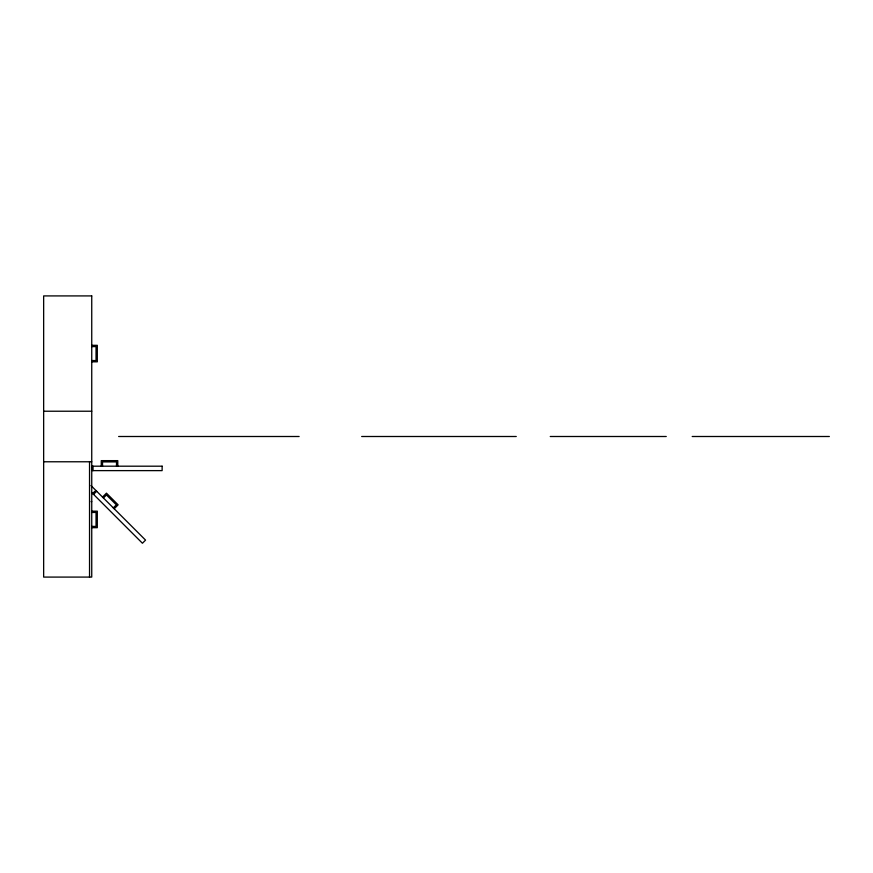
<?xml version="1.0" encoding="UTF-8"?>
<svg xmlns="http://www.w3.org/2000/svg" width="873" height="873" viewBox="0 0 873 873"><rect width="100%" height="100%" fill="white"/><g stroke="black" fill="none" stroke-linecap="round" stroke-linejoin="round"><path stroke-width="1.31" d="M93.509 492.634L94.939 491.204M93.105 493.932L96.237 490.801M93.553 494.38L96.685 491.248M102.523 497.086L106.451 493.158L118.128 504.834L114.199 508.763M103.418 497.981L106.451 494.947L116.338 504.834L113.304 507.868M91.741 345.315L97.307 345.315L97.307 361.826L91.741 361.826M91.741 346.581L96.041 346.581L96.041 360.56L91.741 360.56M43.65 411.227L91.741 411.227M118.641 436.5L299.123 436.5M361.673 436.5L516.259 436.5M550.252 436.5L666.252 436.5M692.202 436.5L829.35 436.5M43.65 461.773L91.741 461.773M91.108 501.659L91.741 501.659M91.741 511.174L97.307 511.174L97.307 527.685L91.741 527.685M91.741 512.44L96.041 512.44L96.041 526.419L91.741 526.419M91.01 485.574L145.551 540.114L142.43 543.246L91.665 492.481M117.779 466.193L117.779 460.638L101.268 460.638L101.268 466.193M116.513 466.193L116.513 461.904L102.534 461.904L102.534 466.193M93.007 466.193L93.007 470.623M89.537 461.773L89.537 577.086M91.741 295.914L43.65 295.914L43.65 577.086L91.741 577.086L91.741 295.914M162.127 466.193L92.374 466.193L92.374 470.623L162.127 470.623L162.127 466.193"/></g></svg>
